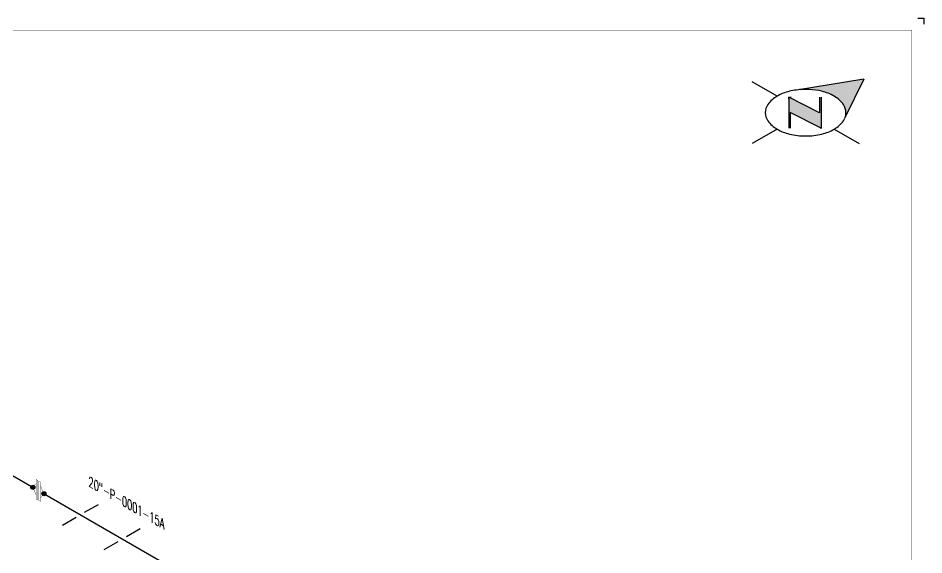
# Model space of a CAD drawing. Header units: inches. Extents: x 0.1 to 17.4, y 0.1 to 11.4.
# Drawn here: x 8.03 to 17.38, y 5.83 to 11.37 of the extents above; entities that cross this region are included whole.
import ezdxf

# ---------------------------------------------------------------- set-up
doc = ezdxf.new("R2010")
doc.units = ezdxf.units.IN
doc.header["$MEASUREMENT"] = 0
for name, color, linetype in [('BORDER', 3, 'Continuous'), ('COMP', 1, 'Continuous'), ('FITTINGS', 4, 'Continuous'), ('TEXT', 7, 'Continuous'), ('Welds', 7, 'Continuous')]:
    doc.layers.add(name, color=color, linetype=linetype)
doc.layers.add('PIPE', color=7, linetype='Continuous', lineweight=30)
doc.styles.add('PART_Standard', font='romans', dxfattribs={"width": 0.8, "height": 0.09})

# ---------------------------------------------------------------- blocks, each defined once
blk = doc.blocks.new('north2')
at = {"layer": 'BORDER'}
for points in [[(-0.706, -0.7673, -0.156851), (-0.679, -0.8512, -0.095667), (-0.6893, -0.9048), (-0.4945, -0.5044), (-1.1905, -0.6173, -0.092194), (-0.9281, -0.6306, -0.072341), (-0.8009, -0.6813, -0.106617)], [(-0.9381, -1.0109), (-0.9364, -1.0092), (-0.9364, -0.6907), (-0.9524, -0.6907), (-0.9524, -0.8533), (-1.2701, -0.6907), (-1.2701, -0.7067), (-1.2701, -1.0118), (-1.254, -1.0118), (-1.254, -0.8492)]]:
    blk.add_hatch(color=7, dxfattribs=at).paths.add_polyline_path(points)
at = {"layer": 'BORDER', "color": 7}
for p, q in [((-1.3895, -0.6813), (-1.6462, -0.5331)), ((-0.4945, -0.5044), (-1.1905, -0.6173)), ((-0.4945, -0.5044), (-0.6893, -0.9048)), ((-1.2701, -0.6907), (-1.2701, -1.0118)), ((-0.9524, -0.8533), (-1.2701, -0.6907)), ((-1.2701, -0.7067), (-1.2701, -0.6907)), ((-1.262, -0.6907), (-1.246, -0.6907)), ((-0.9524, -0.6907), (-0.9524, -0.8533)), ((-0.9364, -0.6907), (-0.9364, -1.0118)), ((-0.9364, -1.0118), (-1.254, -0.8492)), ((-1.254, -0.8492), (-1.254, -1.0118)), ((-1.3895, -1.0211), (-1.6462, -1.1694)), ((-1.2603, -1.0109), (-1.262, -1.0092)), ((-0.9283, -1.0118), (-0.9444, -1.0118)), ((-0.8009, -1.0211), (-0.5441, -1.1694))]:
    blk.add_line(p, q, dxfattribs=at)
for centre, radius, start, end in [((-1.1517, -1.0932), 0.4756, 103.44948, 120), ((-1.0952, -1.3294), 0.7185, 97.62035, 103.44948), ((-1.0952, -1.3294), 0.7185, 76.55052, 97.62035), ((-1.0387, -1.0932), 0.4756, 60, 76.55052), ((-1.2376, -0.9443), 0.3037, 120, 144.34287), ((-0.9527, -0.9443), 0.3037, 35.65713, 60), ((-1.3674, -0.8512), 0.144, 144.34287, 180), ((-0.823, -0.8512), 0.144, 360, 35.65713), ((-1.3674, -0.8512), 0.144, 180, 215.65713), ((-0.823, -0.8512), 0.144, 324.34287, 337.55468), ((-0.823, -0.8512), 0.144, 337.57958, 360), ((-1.2376, -0.7582), 0.3037, 215.65713, 240), ((-1.1517, -0.6093), 0.4756, 240, 256.55052), ((-1.0387, -0.6093), 0.4756, 283.44948, 300), ((-0.9527, -0.7582), 0.3037, 300, 324.34287), ((-1.0952, -0.373), 0.7185, 256.55052, 270), ((-1.0952, -0.373), 0.7185, 270, 283.44948)]:
    blk.add_arc(centre, radius, start, end, dxfattribs=at)
blk = doc.blocks.new('A$C6804a2e5')
blk.add_blockref('north2', (0, 0))
blk = doc.blocks.new('A$C860dd1f6')
at = {"layer": 'PIPE'}
blk.add_blockref('A$C6804a2e5', (0, 0), dxfattribs=at)
blk = doc.blocks.new('Border')
at = {"layer": 'BORDER', "const_width": 0.005}
blk.add_lwpolyline([(0.25, 0.25), (17.25, 0.25), (17.25, 11.25), (0.25, 11.25)], close=True, dxfattribs=at)
blk = doc.blocks.new('AM9A04')
at = {"linetype": 'Continuous', "const_width": 0.01}
blk.add_lwpolyline([(0, -0.289), (0, 0.289), (-0.05, 0.318), (-0.05, -0.26)], close=True, dxfattribs=at)
at = {"const_width": 0.01}
blk.add_lwpolyline([(-0.05, -0.144), (-0.15, 0.087), (-0.05, 0.202)], dxfattribs=at)
blk = doc.blocks.new('A09')
at = {"layer": 'Welds'}
h = blk.add_hatch(color=256, dxfattribs=at)
h.dxf.hatch_style = 1
h.paths.add_polyline_path([(-0.03, 0, 1), (0.03, 0, 1)])
blk.add_circle((0, 0), 0.03, dxfattribs=at)
blk = doc.blocks.new('*U19')
blk.add_wipeout([(-0.0234, 0.1133), (-0.0234, 0.0732), (-0.0581, 0.0332), (-0.0234, -0.0469), (-0.0234, -0.0869), (0.0222, -0.1133), (0.0222, -0.0732), (0.0569, -0.0332), (0.0222, 0.0469), (0.0222, 0.0869)])
at = {"linetype": 'Continuous', "const_width": 0.003}
blk.add_lwpolyline([(0.0049, -0.1032), (0.0222, -0.1133), (0.0222, 0.0869), (0.0049, 0.0969)], close=True, dxfattribs=at)
at = {"const_width": 0.003}
blk.add_lwpolyline([(0.0222, 0.0469), (0.0569, -0.0332), (0.0222, -0.0732)], dxfattribs=at)
at = {"xscale": 0.3466300616258731, "yscale": 0.3466300616258731, "zscale": 0.3466300616258731}
blk.add_blockref('AM9A04', (-0.0061, 0.0032), dxfattribs=at)
at = {"layer": 'Welds', "xscale": 0.7, "yscale": 0.7, "zscale": 0.7}
for p in [(-0.0581, 0.0332), (0.0569, -0.0332)]:
    blk.add_blockref('A09', p, dxfattribs=at)
blk = doc.blocks.new('4_SUPPORT_I-BEAM_30')
at = {"color": 0, "linetype": 'ByBlock', "lineweight": -2}
for p, q in [((-0.0435, 0.0251), (-0.1857, 0.1072)), ((0.1857, -0.1072), (0.0435, -0.0251))]:
    blk.add_line(p, q, dxfattribs=at)
blk = doc.blocks.new('1_Text_330')
at = {"layer": 'TEXT', "style": 'PART_Standard', "oblique": 330, "width": 0.8}
blk.add_attdef('3/4"', (0, 0), '', height=0.09, rotation=330, dxfattribs=at)

msp = doc.modelspace()

# ---------------------------------------------------------------- linework, layer by layer
for p, q in [((17.3125, 11.375), (17.375, 11.375)), ((17.375, 11.375), (17.375, 11.3125))]:
    msp.add_line(p, q)
at = {"layer": 'PIPE'}
msp.add_line((1.7431, 10.2489), (14.589, 2.8323), dxfattribs=at)

# ---------------------------------------------------------------- block references
at = {"layer": 'BORDER'}
for name, p in [('Border', (0, 0)), ('A$C860dd1f6', (17.25, 11.25))]:
    msp.add_blockref(name, p, dxfattribs=at)
at = {"layer": 'FITTINGS', "xscale": -1}
for p in [(8.671, 6.2483), (9.104, 5.9983)]:
    msp.add_blockref('4_SUPPORT_I-BEAM_30', p, dxfattribs=at)
at = {"layer": 'TEXT'}
msp.add_blockref('1_Text_330', (8.755, 6.5458), dxfattribs=at).add_auto_attribs({'3/4"': '20"-P-0001-15A'})

# ---------------------------------------------------------------- next in the draw order: block references
at = {"layer": 'COMP'}
msp.add_blockref('*U19', (8.2386, 6.4983), dxfattribs=at)

doc.saveas('drawing.dxf')
